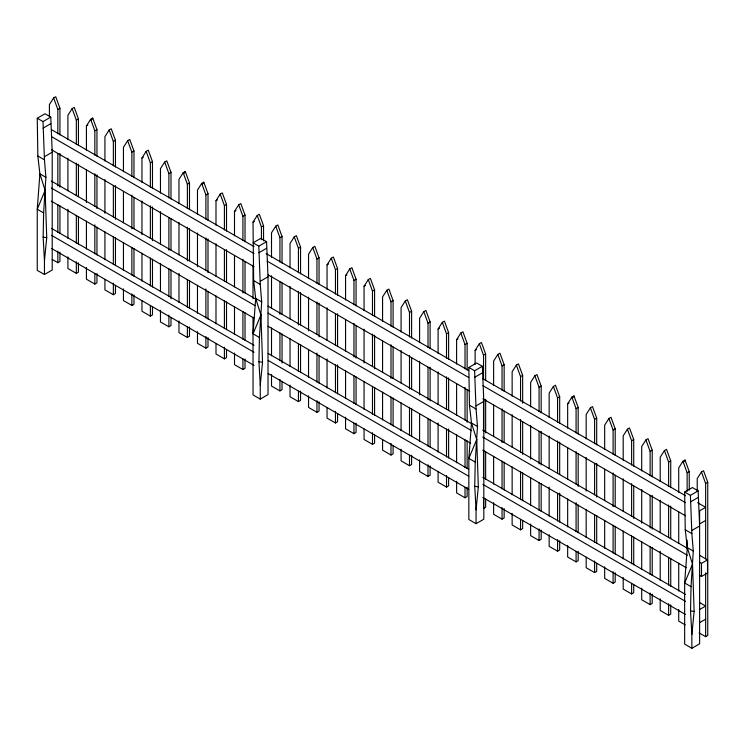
<?xml version="1.0" encoding="UTF-8"?>
<svg xmlns="http://www.w3.org/2000/svg" width="745" height="745" viewBox="0 0 745 745"><rect width="100%" height="100%" fill="white"/><g stroke="black" fill="none" stroke-linecap="round" stroke-linejoin="round"><path stroke-width="1.12" d="M44.458 274.505L44.458 260.675L43.145 237.133L43.62 212.893L45.892 177.301L44.458 159.821L43.014 121.575L50.772 117.095L52.215 152.222L52.215 270.025L44.458 274.505L37.25 270.342L37.25 209.215L39.885 173.827L37.846 156.003L37.25 118.25L45.007 113.771L50.772 117.095M260.256 399.096L260.256 385.267L258.943 361.725L259.418 337.485L261.691 301.893L260.256 284.413L258.813 246.167L266.57 241.687L268.014 276.814L268.014 394.617L260.256 399.096L253.049 394.934L253.011 317.323M476.055 523.688L476.055 509.859L474.742 486.308L475.226 462.068L477.489 426.485L476.055 409.005L474.612 370.759L482.369 366.279L483.812 401.406L483.812 519.209L476.055 523.688L468.847 519.526L468.847 458.389L471.483 423.011L469.452 405.187L468.847 367.425L476.604 362.955L482.369 366.279M691.863 648.28L691.863 634.451L690.54 610.9L691.025 586.66L693.288 551.067L691.863 533.597L690.41 495.35L698.167 490.871L699.611 525.998L699.611 643.801L691.863 648.28L684.646 644.118L684.646 582.981L687.281 547.603L685.251 529.779L684.646 492.017L692.403 487.537L698.167 490.871M259.418 337.485L253.049 333.807L255.684 298.419L253.654 280.595L253.011 222.131L257.221 215.482L259.325 214.271L263.534 225.772L263.534 240.868M44.458 260.675L46.73 237.646L45.128 190.366L39.885 173.827L45.892 177.301M260.256 385.267L262.529 362.238L260.927 314.958L255.684 298.419L261.691 301.893M476.055 509.859L478.327 486.83L476.726 439.55L471.483 423.011L477.489 426.485M691.863 634.451L694.126 611.421L692.524 564.133L687.281 547.603L693.288 551.067M45.128 190.366L37.25 209.215L43.62 212.893M253.049 333.807L260.927 314.958M476.726 439.55L468.847 458.389L475.226 462.068M692.524 564.133L684.646 582.981L691.025 586.66M59.935 134.929L59.935 108.23L55.726 96.72L53.621 97.94L49.412 104.579L49.412 116.192M78.439 145.61L78.439 118.911L74.23 107.41L72.125 108.621L67.916 115.27L67.916 139.641M86.429 150.332L86.429 125.952L90.639 119.312L92.743 118.092L96.952 129.602L96.952 156.301M91.542 119.992L92.743 118.092M115.456 166.982L115.456 140.284L111.247 128.783L109.142 129.993L104.933 136.642L104.933 161.013M133.97 177.673L133.97 150.974L129.76 139.464L127.656 140.684L123.447 147.324L123.447 171.704M141.96 182.385L141.96 158.014L146.16 151.365L148.264 150.155L152.474 161.656L152.474 188.355M170.987 199.045L170.987 172.346L166.778 160.836L164.673 162.056L160.464 168.696L160.464 193.076M189.491 209.727L189.491 183.028L185.282 171.527L183.186 172.738L178.977 179.387L178.977 203.758M184.08 173.427L185.282 171.527M208.004 220.418L208.004 193.719L203.795 182.208L201.69 183.428L197.481 190.068L197.481 214.448M202.593 184.108L203.795 182.208M215.994 225.139L215.994 200.759L220.203 194.11L222.308 192.899L226.517 204.4L226.517 231.099M234.498 235.82L234.498 211.44L238.707 204.8L240.812 203.581L245.021 215.091L245.021 241.79M282.038 263.162L282.038 236.463L277.829 224.953L275.724 226.173L271.515 232.812L271.515 257.193M300.552 273.843L300.552 247.144L296.342 235.643L294.238 236.854L290.029 243.503L290.029 267.883M319.056 284.534L319.056 257.835L314.846 246.325L312.742 247.545L308.542 254.185L308.542 278.565M327.046 289.256L327.046 264.875L331.255 258.226L333.36 257.016L337.569 268.517L337.569 295.216M345.559 299.937L345.559 275.557L349.768 268.917L351.873 267.697L356.073 279.207L356.073 305.906M364.063 310.628L364.063 286.248L368.272 279.599L370.377 278.388L374.586 289.889L374.586 316.588M393.099 327.279L393.099 300.58L388.89 289.069L386.785 290.289L382.576 296.929L382.576 321.309M411.603 337.96L411.603 311.261L407.394 299.76L405.289 300.971L401.08 307.62L401.08 332M430.116 348.651L430.116 321.952L425.907 310.442L423.803 311.661L419.593 318.301L419.593 342.681M438.097 353.372L438.097 328.992L442.306 322.343L444.411 321.132L448.62 332.633L448.62 359.332M456.611 364.054L456.611 339.673L460.82 333.034L462.924 331.814L467.134 343.324L467.134 370.023M475.124 364.296L475.124 350.364L479.324 343.715L481.428 342.504L485.638 354.005L485.638 380.704M504.151 391.395L504.151 364.696L499.942 353.186L497.837 354.406L493.628 361.046L493.628 385.426M522.655 403.241L522.655 375.378L518.455 363.877L516.35 365.087L512.141 371.736L512.141 396.117M541.168 412.767L541.168 386.068L536.959 374.558L534.854 375.778L530.645 382.418L530.645 406.798M559.681 423.449L559.681 396.75L555.472 385.249L553.367 386.459L549.158 393.109L549.158 417.489M567.662 428.17L567.662 403.79L571.871 397.15L573.976 395.93L578.185 407.44L578.185 434.139M572.775 397.83L573.976 395.93M596.698 444.821L596.698 418.122L592.489 406.621L590.385 407.832L586.175 414.481L586.175 438.861M615.202 455.512L615.202 428.813L610.993 417.302L608.889 418.522L604.679 425.162L604.679 449.542M633.716 466.193L633.716 439.494L629.506 427.993L627.402 429.204L623.193 435.853L623.193 460.233M652.22 476.884L652.22 450.185L648.01 438.675L645.906 439.895L641.706 446.534L641.706 470.915M670.733 487.565L670.733 460.866L666.524 449.365L664.419 450.576L660.21 457.225L660.21 481.605M689.237 490.126L689.237 471.557L685.037 460.047L682.932 461.267L678.723 467.907L678.723 492.287M683.826 461.947L685.037 460.047M699.099 632.915L705.645 636.686L707.75 635.476L707.75 482.239L703.541 470.738L701.436 471.948L697.227 478.597L697.227 491.365M57.831 133.821L57.831 109.441L59.935 108.23M43.014 128.177L50.772 123.698M76.335 144.502L76.335 120.122L78.439 118.911M86.429 125.952L87.826 125.141M44.458 156.701L52.215 152.222M94.848 155.193L94.848 130.813L96.952 129.602M113.352 165.874L113.352 141.494L115.456 140.284M131.865 176.565L131.865 152.185L133.97 150.974M141.96 158.014L143.357 157.204M150.369 187.246L150.369 162.876L152.474 161.656M168.882 197.937L168.882 173.557L170.987 172.346M187.386 208.619L187.386 184.248L189.491 183.028M52.215 259.437L57.831 262.678L59.935 261.458L59.935 252.173M205.899 219.309L205.899 194.929L208.004 193.719M67.916 256.895L67.916 268.498L76.335 273.359L78.439 272.149L78.439 262.855M215.994 200.759L217.391 199.949M224.413 229.991L224.413 205.62L226.517 204.4M86.429 267.576L86.429 279.189L94.848 284.05L96.952 282.83L96.952 273.545M234.498 211.44L235.904 210.63M242.917 240.682L242.917 216.301L245.021 215.091M104.933 279.422L104.933 289.87L113.352 294.731L115.456 293.521L115.456 285.391M253.011 222.131L254.408 221.321M261.43 239.76L261.43 226.992L263.534 225.772M123.447 288.948L123.447 300.561L131.865 305.422L133.97 304.202L133.97 294.918M279.934 262.054L279.934 237.674L282.038 236.463M258.813 252.76L266.57 248.29M141.96 300.794L141.96 311.242L150.369 316.103L152.474 314.893L152.474 306.763M298.447 272.735L298.447 248.364L300.552 247.144M160.464 310.32L160.464 321.933L168.882 326.794L170.987 325.574L170.987 317.454M260.256 281.293L268.014 276.814M316.951 283.426L316.951 259.046L319.056 257.835M178.977 321.011L178.977 332.615L187.386 337.476L189.491 336.265L189.491 326.981M327.046 264.875L328.452 264.065M335.464 294.107L335.464 269.737L337.569 268.517M197.481 331.693L197.481 343.305L205.899 348.166L208.004 346.947L208.004 337.662M345.559 275.557L346.956 274.747M353.968 304.798L353.968 280.418L356.073 279.207M215.994 343.547L215.994 353.987L224.413 358.848L226.517 357.637L226.517 349.507M364.063 286.248L365.469 285.437M372.481 315.48L372.481 291.109L374.586 289.889M234.498 353.065L234.498 364.678L242.917 369.539L245.021 368.319L245.021 359.034M390.995 326.17L390.995 301.79L393.099 300.58M409.499 336.852L409.499 312.481L411.603 311.261M271.515 374.437L271.515 386.05L279.934 390.911L282.038 389.691L282.038 381.57M428.012 347.543L428.012 323.162L430.116 321.952M290.029 385.128L290.029 396.731L298.447 401.592L300.552 400.382L300.552 391.097M438.097 328.992L439.503 328.182M446.516 358.224L446.516 333.853L448.62 332.633M308.542 395.809L308.542 407.422L316.951 412.283L319.056 411.063L319.056 401.779M456.611 339.673L458.017 338.863M465.029 368.915L465.029 344.535L467.134 343.324M327.046 407.664L327.046 418.103L335.464 422.964L337.569 421.754L337.569 413.624M475.124 350.364L476.521 349.554M483.533 379.596L483.533 355.225L485.638 354.005M345.559 417.181L345.559 428.794L353.968 433.655L356.073 432.435L356.073 423.151M474.612 377.352L482.369 372.882M502.046 390.287L502.046 365.907L504.151 364.696M364.063 429.036L364.063 439.476L372.481 444.337L374.586 443.126L374.586 434.996M520.55 400.968L520.55 376.597L522.655 375.378M382.576 439.718L382.576 450.166L390.995 455.027L393.099 453.807L393.099 445.687M476.055 405.885L483.812 401.406M539.063 411.659L539.063 387.279L541.168 386.068M401.08 449.244L401.08 460.848L409.499 465.709L411.603 464.498L411.603 455.214M557.577 422.341L557.577 397.97L559.681 396.75M419.593 459.926L419.593 471.538L428.012 476.4L430.116 475.18L430.116 465.895M567.662 403.79L569.068 402.98M576.081 433.031L576.081 408.651L578.185 407.44M438.097 471.781L438.097 482.22L446.516 487.081L448.62 485.87L448.62 477.741M594.594 443.713L594.594 419.342L596.698 418.122M456.611 481.298L456.611 492.911L465.029 497.772L467.134 496.552L467.134 487.267M613.098 454.403L613.098 430.023L615.202 428.813M631.611 465.085L631.611 440.714L633.716 439.494M493.628 502.67L493.628 514.283L502.046 519.144L504.151 517.924L504.151 508.639M650.115 475.776L650.115 451.396L652.22 450.185M512.141 513.361L512.141 524.974L520.55 529.825L522.655 528.615L522.655 520.485M668.628 486.457L668.628 462.086L670.733 460.866M530.645 524.042L530.645 535.655L539.063 540.516L541.168 539.296L541.168 530.012M687.132 491.346L687.132 472.768L689.237 471.557M549.158 534.733L549.158 546.346L557.577 551.198L559.681 549.987L559.681 540.702M705.645 558.908L705.645 483.458L707.75 482.239M567.662 545.414L567.662 557.027L576.081 561.888L578.185 560.668L578.185 551.384M690.41 501.944L698.167 497.464M586.175 557.269L586.175 567.718L594.594 572.57L596.698 571.359L596.698 563.229M705.645 520.457L699.611 523.94L699.611 510.819L705.645 507.336L697.581 502.679M691.863 530.468L699.611 525.998M604.679 566.787L604.679 578.399L613.098 583.261L615.202 582.041L615.202 572.756M623.193 577.477L623.193 589.09L631.611 593.942L633.716 592.731L633.716 584.601M699.471 562.214L701.492 563.378L707.517 559.895L707.517 573.017L701.492 576.5L699.471 575.336M641.706 588.159L641.706 599.772L650.115 604.633L652.22 603.413L652.22 594.128M660.21 598.85L660.21 610.462L668.628 615.314L670.733 614.104L670.733 604.819M699.611 609.522L705.645 606.039L699.602 602.547M699.611 622.643L705.645 619.16M43.145 237.133L46.73 237.646M258.943 361.725L262.529 362.238M474.742 486.308L478.327 486.83M690.54 610.9L694.126 611.421M266.57 241.687L260.806 238.363L253.049 242.833L258.813 246.167M37.25 118.25L43.014 121.575M468.847 367.425L474.612 370.759M684.646 492.017L690.41 495.35M51.424 129.621L254.045 246.604M266.142 253.589L468.754 370.563M482.872 378.711L685.484 495.695M51.442 136.596L254.054 253.579M267.166 261.141L468.773 377.538M482.881 385.687L685.502 502.67M51.442 149.717L254.054 266.701M268.172 274.849L469.778 391.246M482.881 398.808L685.502 515.791M37.846 156.003L44.458 159.821M253.654 280.595L260.256 284.413M469.452 405.187L476.055 409.005M685.251 529.779L691.863 533.597M51.284 181.026L255.917 299.164M268.014 306.148L471.641 423.709M482.723 430.116L687.356 548.255M699.453 555.239L707.517 559.895M51.303 188.001L254.92 305.562M268.032 313.124L471.65 430.685M482.741 437.091L687.374 555.23M51.303 201.122L253.915 318.096M268.032 326.245L470.644 443.228M482.741 450.213L686.368 567.774M51.424 228.324L254.045 345.308M268.153 353.456L468.754 469.266M482.872 477.415L685.484 594.398M51.442 235.299L254.054 352.283M268.172 360.431L468.773 476.241M482.881 484.39L685.502 601.373M51.442 248.42L254.054 365.404M268.172 373.552L468.773 489.363M482.881 497.511L685.502 614.495M685.27 624.925L678.723 621.144L678.723 609.531M701.436 471.948L705.645 483.458M682.932 461.267L687.132 472.768M664.419 450.576L668.628 462.086M645.906 439.895L650.115 451.396M627.402 429.204L631.611 440.714M608.889 418.522L613.098 430.023M590.385 407.832L594.594 419.342M571.871 397.15L576.081 408.651M553.367 386.459L557.577 397.97M534.854 375.778L539.063 387.279M516.35 365.087L520.55 376.597M497.837 354.406L502.046 365.907M479.324 343.715L483.533 355.225M460.82 333.034L465.029 344.535M442.306 322.343L446.516 333.853M423.803 311.661L428.012 323.162M405.289 300.971L409.499 312.481M386.785 290.289L390.995 301.79M368.272 279.599L372.481 291.109M349.768 268.917L353.968 280.418M331.255 258.226L335.464 269.737M312.742 247.545L316.951 259.046M294.238 236.854L298.447 248.364M275.724 226.173L279.934 237.674M257.221 215.482L261.43 226.992M238.707 204.8L242.917 216.301M220.203 194.11L224.413 205.62M201.69 183.428L205.899 194.929M183.186 172.738L187.386 184.248M164.673 162.056L168.882 173.557M146.16 151.365L150.369 162.876M127.656 140.684L131.865 152.185M109.142 129.993L113.352 141.494M90.639 119.312L94.848 130.813M72.125 108.621L76.335 120.122M53.621 97.94L57.831 109.441M705.645 572.84L705.645 636.686M701.492 563.378L701.492 576.5M687.132 540.097L687.132 548.227M678.723 512.02L678.723 543.366M678.723 563.099L678.723 590.962M670.733 506.144L670.733 538.644M670.733 558.378L670.733 586.24M668.628 505.036L668.628 537.536M668.628 557.279L668.628 585.132M668.628 603.711L668.628 615.314M660.21 500.174L660.21 532.684M660.21 551.253L660.21 580.271M652.22 495.453L652.22 529.118M652.22 547.696L652.22 575.559M650.115 495.509L650.115 528.019M650.115 546.588L650.115 574.451M650.115 593.02L650.115 604.633M641.706 489.493L641.706 523.158M641.706 541.727L641.706 569.59M633.716 485.926L633.716 518.436M633.716 537.005L633.716 564.868M631.611 483.663L631.611 516.164M631.611 535.906L631.611 563.76M631.611 583.493L631.611 593.942M623.193 478.802L623.193 511.312M623.193 531.045L623.193 558.899M615.202 475.245L615.202 506.591M615.202 526.324L615.202 554.187M613.098 472.973L613.098 506.637M613.098 525.216L613.098 553.079M613.098 571.648L613.098 583.261M604.679 469.276L604.679 500.621M604.679 520.355L604.679 548.218M596.698 463.399L596.698 497.064M596.698 515.633L596.698 543.496M594.594 463.455L594.594 494.792M594.594 514.534L594.594 542.388M594.594 560.966L594.594 572.57M586.175 457.43L586.175 491.095M586.175 509.673L586.175 537.527M578.185 453.873L578.185 486.373M578.185 504.952L578.185 532.815M576.081 451.6L576.081 484.11M576.081 502.679L576.081 531.707M576.081 551.44L576.081 561.888M567.662 447.903L567.662 479.249M567.662 498.982L567.662 526.845M559.681 442.027L559.681 474.528M559.681 493.106L559.681 522.124M557.577 440.919L557.577 473.42M557.577 493.153L557.577 521.016M557.577 539.594L557.577 551.198M549.158 436.058L549.158 468.568M549.158 487.137L549.158 516.155M541.168 431.336L541.168 465.001M541.168 483.579L541.168 511.443M539.063 431.392L539.063 463.893M539.063 482.471L539.063 510.334M539.063 528.903L539.063 540.516M530.645 425.376L530.645 459.041M530.645 477.61L530.645 505.473M522.655 421.81L522.655 454.32M522.655 472.889L522.655 500.752M520.55 419.547L520.55 452.047M520.55 471.781L520.55 499.644M520.55 519.377L520.55 529.825M512.141 414.686L512.141 447.186M512.141 466.929L512.141 494.782M504.151 411.128L504.151 442.474M504.151 462.207L504.151 490.07M502.046 408.856L502.046 442.521M502.046 461.099L502.046 488.962M502.046 507.531L502.046 519.144M493.628 405.159L493.628 436.505M493.628 456.238L493.628 484.101M485.638 399.283L485.638 432.947M485.638 451.517L485.638 479.38M485.638 499.113L485.638 507.243L483.533 508.453L483.533 498.005M483.533 399.339L483.533 430.675M483.533 450.408L483.533 478.271M467.134 389.756L467.134 422.257M467.134 440.835L467.134 468.698M465.029 387.484L465.029 419.994M465.029 439.727L465.029 467.59M465.029 487.323L465.029 497.772M456.611 383.787L456.611 415.133M456.611 434.866L456.611 462.729M448.62 377.911L448.62 410.411M448.62 428.99L448.62 458.007M446.516 376.802L446.516 409.303M446.516 429.036L446.516 456.899M446.516 475.478L446.516 487.081M438.097 371.941L438.097 404.442M438.097 423.02L438.097 452.038M430.116 367.22L430.116 400.885M430.116 419.463L430.116 447.326M428.012 367.276L428.012 399.776M428.012 418.355L428.012 446.218M428.012 464.787L428.012 476.4M419.593 361.26L419.593 394.924M419.593 413.494L419.593 441.357M411.603 357.693L411.603 389.039M411.603 408.772L411.603 436.635M409.499 355.43L409.499 389.095M409.499 407.664L409.499 435.527M409.499 455.26L409.499 465.709M401.08 350.569L401.08 383.07M401.08 402.812L401.08 430.666M393.099 347.012L393.099 378.358M393.099 398.091L393.099 425.954M390.995 344.739L390.995 378.404M390.995 396.983L390.995 424.846M390.995 443.415L390.995 455.027M382.576 341.042L382.576 372.388M382.576 392.121L382.576 419.984M374.586 335.166L374.586 368.831M374.586 387.4L374.586 415.263M372.481 334.058L372.481 366.559M372.481 386.292L372.481 414.155M372.481 432.733L372.481 444.337M364.063 329.197L364.063 362.862M364.063 381.44L364.063 409.294M356.073 325.639L356.073 358.14M356.073 376.719L356.073 404.582M353.968 323.367L353.968 357.032M353.968 375.61L353.968 403.473M353.968 423.207L353.968 433.655M345.559 319.67L345.559 351.016M345.559 370.749L345.559 398.612M337.569 313.794L337.569 346.295M337.569 364.873L337.569 393.891M335.464 313.85L335.464 345.186M335.464 364.92L335.464 392.783M335.464 411.361L335.464 422.964M327.046 307.825L327.046 340.325M327.046 358.904L327.046 387.922M319.056 303.103L319.056 336.768M319.056 355.346L319.056 383.209M316.951 301.995L316.951 334.505M316.951 353.074L316.951 382.101M316.951 400.67L316.951 412.283M308.542 297.143L308.542 330.808M308.542 349.377L308.542 377.24M300.552 292.422L300.552 324.922M300.552 344.656L300.552 372.519M298.447 291.314L298.447 324.978M298.447 343.547L298.447 371.41M298.447 391.144L298.447 401.592M290.029 286.453L290.029 318.953M290.029 338.696L290.029 366.549M282.038 282.895L282.038 314.241M282.038 333.974L282.038 362.992M279.934 281.787L279.934 314.288M279.934 332.866L279.934 360.729M279.934 379.298L279.934 390.911M271.515 275.771L271.515 308.272M271.515 328.005L271.515 355.868M253.011 265.08L253.011 298.745M245.021 261.523L245.021 292.869M245.021 312.602L245.021 340.465M242.917 259.251L242.917 292.915M242.917 311.494L242.917 339.357M242.917 359.09L242.917 369.539M234.498 255.554L234.498 286.899M234.498 306.633L234.498 334.496M226.517 249.677L226.517 282.178M226.517 301.911L226.517 329.774M224.413 249.724L224.413 281.07M224.413 300.803L224.413 328.666M224.413 347.245L224.413 358.848M215.994 243.708L215.994 276.209M215.994 295.951L215.994 323.805M208.004 238.987L208.004 272.651M208.004 291.23L208.004 319.093M205.899 237.879L205.899 270.388M205.899 288.958L205.899 317.985M205.899 336.554L205.899 348.166M197.481 233.027L197.481 266.691M197.481 285.26L197.481 313.124M189.491 228.305L189.491 260.806M189.491 280.539L189.491 308.402M187.386 227.197L187.386 260.862M187.386 279.431L187.386 307.294M187.386 327.027L187.386 337.476M178.977 222.336L178.977 254.837M178.977 273.415L178.977 302.433M170.987 218.779L170.987 250.124M170.987 269.858L170.987 298.875M168.882 217.67L168.882 250.171M168.882 268.749L168.882 296.612M168.882 315.182L168.882 326.794M160.464 211.645L160.464 244.155M160.464 263.888L160.464 291.751M152.474 206.933L152.474 240.598M152.474 259.167L152.474 287.03M150.369 205.825L150.369 238.326M150.369 258.059L150.369 285.922M150.369 305.655L150.369 316.103M141.96 200.964L141.96 234.628M141.96 253.207L141.96 281.061M133.97 197.406L133.97 228.752M133.97 248.485L133.97 276.339M131.865 195.134L131.865 228.799M131.865 247.377L131.865 275.24M131.865 293.809L131.865 305.422M123.447 191.437L123.447 222.783M123.447 242.516L123.447 270.379M115.456 185.561L115.456 219.226M115.456 237.795L115.456 265.658M113.352 185.607L113.352 216.953M113.352 236.686L113.352 264.549M113.352 283.128L113.352 294.731M104.933 179.592L104.933 213.256M104.933 231.835L104.933 259.688M96.952 174.87L96.952 208.535M96.952 227.113L96.952 254.967M94.848 173.762L94.848 206.272M94.848 224.841L94.848 253.868M94.848 273.601L94.848 284.05M86.429 170.065L86.429 202.575M86.429 221.144L86.429 249.007M78.439 164.189L78.439 196.689M78.439 216.423L78.439 244.286M76.335 163.081L76.335 195.581M76.335 215.314L76.335 243.177M76.335 261.756L76.335 273.359M67.916 158.219L67.916 190.72M67.916 209.298L67.916 238.316M59.935 153.498L59.935 187.163M59.935 205.741L59.935 233.595M57.831 153.554L57.831 186.054M57.831 204.633L57.831 232.496M57.831 251.065L57.831 262.678"/></g></svg>
